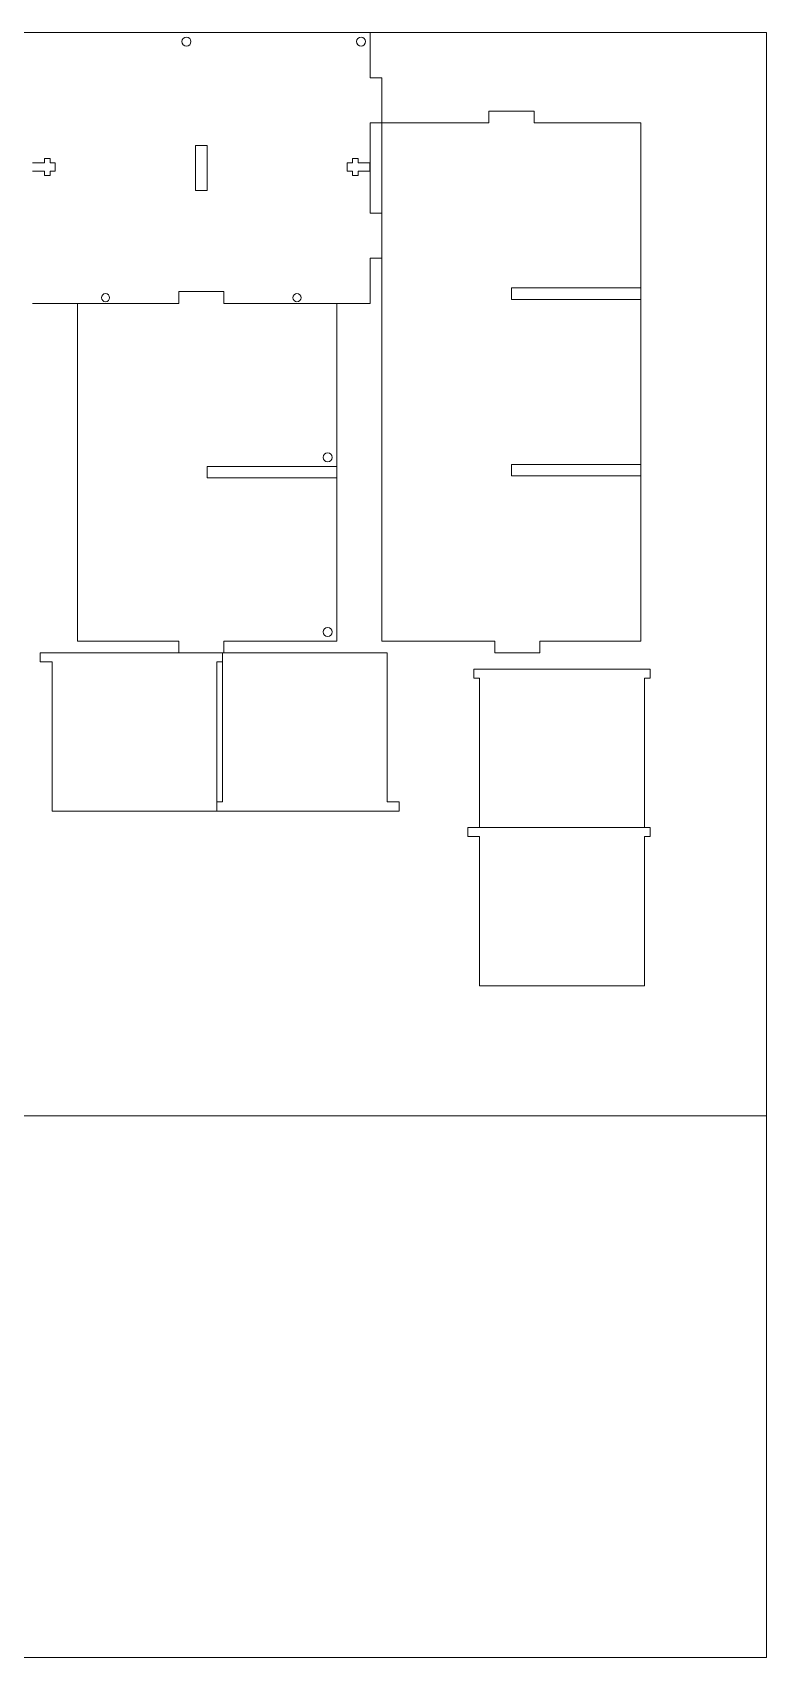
# Model space of a CAD drawing. Header units: inches. Extents: x 5.7 to 37.7, y 3.3 to 21.3.
# Drawn here: x 29.54 to 37.66, y 3.33 to 21.33 of the extents above; entities that cross this region are included whole.
import ezdxf

# ---------------------------------------------------------------- set-up
doc = ezdxf.new("R2010")
doc.units = ezdxf.units.IN
doc.header["$MEASUREMENT"] = 0
doc.layers.add('LASER MAGENTA', color=6, linetype='Continuous', lineweight=0, true_color=0xff00ff)

msp = doc.modelspace()

# ---------------------------------------------------------------- linework, layer by layer
at = {"layer": 'LASER MAGENTA'}
for p, q in [((29.535, 21.331), (33.275, 21.331)), ((33.275, 21.331), (33.275, 20.831)), ((33.405, 20.831), (33.275, 20.831)), ((33.405, 20.331), (33.405, 20.831)), ((34.59, 20.331), (34.59, 20.461)), ((34.59, 20.461), (35.09, 20.461)), ((35.09, 20.461), (35.09, 20.331)), ((33.275, 20.331), (33.405, 20.331)), ((33.405, 14.591), (33.405, 20.331)), ((34.59, 20.331), (33.405, 20.331)), ((36.275, 20.331), (35.09, 20.331)), ((36.275, 20.331), (36.275, 14.591)), ((33.273, 19.887), (33.273, 19.797)), ((33.405, 19.331), (33.275, 19.331)), ((33.405, 18.831), (33.405, 19.331)), ((33.275, 18.831), (33.275, 18.331)), ((33.275, 18.831), (33.405, 18.831)), ((31.655, 18.461), (31.155, 18.461)), ((31.155, 18.461), (31.155, 18.331)), ((31.155, 18.331), (31.155, 18.461)), ((31.155, 18.461), (31.655, 18.461)), ((31.655, 18.331), (31.655, 18.461)), ((31.655, 18.461), (31.655, 18.331)), ((31.155, 18.331), (29.535, 18.331)), ((30.035, 16.711), (30.035, 18.331)), ((30.035, 18.331), (31.155, 18.331)), ((31.655, 18.331), (33.275, 18.331)), ((31.655, 18.331), (32.905, 18.331)), ((32.905, 18.331), (32.405, 18.331)), ((32.905, 18.331), (32.905, 14.591)), ((32.905, 18.331), (32.905, 14.591)), ((30.035, 14.591), (30.035, 16.711)), ((31.155, 14.591), (30.035, 14.591)), ((31.155, 14.591), (31.155, 14.461)), ((32.905, 14.591), (31.655, 14.591)), ((31.655, 14.461), (31.655, 14.591)), ((34.655, 14.589), (33.405, 14.591)), ((34.655, 14.589), (34.655, 14.459)), ((36.275, 14.591), (35.155, 14.589)), ((35.155, 14.459), (35.155, 14.589)), ((29.622, 14.361), (29.622, 14.461)), ((29.622, 14.461), (31.64, 14.461)), ((31.155, 14.461), (31.655, 14.461)), ((31.64, 14.361), (31.64, 14.461)), ((31.64, 14.461), (33.465, 14.461)), ((31.64, 14.461), (31.64, 12.808)), ((33.465, 14.461), (33.465, 12.808)), ((34.655, 14.459), (35.155, 14.459)), ((29.752, 14.361), (29.622, 14.361)), ((29.752, 12.708), (29.752, 14.361)), ((31.577, 12.708), (31.577, 14.361)), ((31.577, 14.361), (31.64, 14.361)), ((34.424, 14.278), (36.375, 14.278)), ((34.424, 14.178), (34.424, 14.278)), ((36.375, 14.178), (36.375, 14.278)), ((34.487, 14.178), (34.424, 14.178)), ((34.487, 12.525), (34.487, 14.178)), ((36.312, 12.525), (36.312, 14.178)), ((36.312, 14.178), (36.375, 14.178)), ((31.64, 12.808), (31.577, 12.808)), ((31.577, 12.808), (31.577, 12.708)), ((33.465, 12.808), (33.595, 12.808)), ((33.595, 12.808), (33.595, 12.708)), ((31.577, 12.708), (29.752, 12.708)), ((33.595, 12.708), (31.577, 12.708)), ((34.357, 12.425), (34.357, 12.525)), ((34.357, 12.525), (36.375, 12.525)), ((34.487, 12.425), (34.357, 12.425)), ((36.312, 12.525), (34.487, 12.525)), ((34.487, 10.772), (34.487, 12.425)), ((36.312, 10.772), (36.312, 12.425)), ((36.312, 12.425), (36.375, 12.425)), ((36.375, 12.425), (36.375, 12.525)), ((36.312, 10.772), (34.487, 10.772))]:
    msp.add_line(p, q, dxfattribs=at)
at = {"layer": 'LASER MAGENTA', "linetype": 'Continuous'}
for p, q in [((33.275, 20.831), (33.275, 21.331)), ((33.275, 19.331), (33.275, 20.331)), ((29.668, 19.887), (29.536, 19.887)), ((29.669, 19.937), (29.668, 19.887)), ((29.732, 19.937), (29.669, 19.937)), ((29.731, 19.887), (29.732, 19.937)), ((29.788, 19.887), (29.731, 19.887)), ((29.788, 19.797), (29.788, 19.887)), ((33.021, 19.797), (33.021, 19.887)), ((33.021, 19.887), (33.078, 19.887)), ((33.078, 19.887), (33.078, 19.937)), ((33.078, 19.937), (33.141, 19.937)), ((33.141, 19.937), (33.141, 19.887)), ((33.141, 19.887), (33.273, 19.887)), ((29.536, 19.797), (29.668, 19.797)), ((29.668, 19.797), (29.668, 19.747)), ((29.668, 19.747), (29.731, 19.747)), ((29.731, 19.747), (29.731, 19.797)), ((29.731, 19.797), (29.788, 19.797)), ((33.078, 19.797), (33.021, 19.797)), ((33.079, 19.747), (33.078, 19.797)), ((33.142, 19.747), (33.079, 19.747)), ((33.273, 19.797), (33.141, 19.797)), ((33.141, 19.797), (33.142, 19.747)), ((32.405, 18.331), (32.905, 18.331)), ((32.405, 14.591), (32.905, 14.591))]:
    msp.add_line(p, q, dxfattribs=at)
at = {"layer": 'LASER MAGENTA'}
for points in [[(5.665, 3.331), (37.665, 3.331), (37.665, 21.331), (5.665, 21.331)], [(19.665, 9.331), (19.665, 21.331), (37.665, 21.331), (37.665, 9.331)], [(31.469, 19.581), (31.341, 19.581), (31.341, 20.081), (31.469, 20.081)], [(36.275, 18.503), (36.275, 18.375), (34.84, 18.375), (34.84, 18.503)], [(31.47, 16.397), (31.47, 16.525), (32.905, 16.525), (32.905, 16.397)], [(36.275, 16.547), (36.275, 16.419), (34.84, 16.419), (34.84, 16.547)]]:
    msp.add_lwpolyline(points, close=True, dxfattribs=at)
at = {"layer": 'LASER MAGENTA', "linetype": 'Continuous'}
for centre, radius in [((31.241, 21.231), 0.05), ((33.175, 21.231), 0.05), ((30.345, 18.394), 0.045), ((32.465, 18.394), 0.045), ((32.805, 16.625), 0.05), ((32.805, 14.691), 0.05)]:
    msp.add_circle(centre, radius, dxfattribs=at)

doc.saveas('drawing.dxf')
